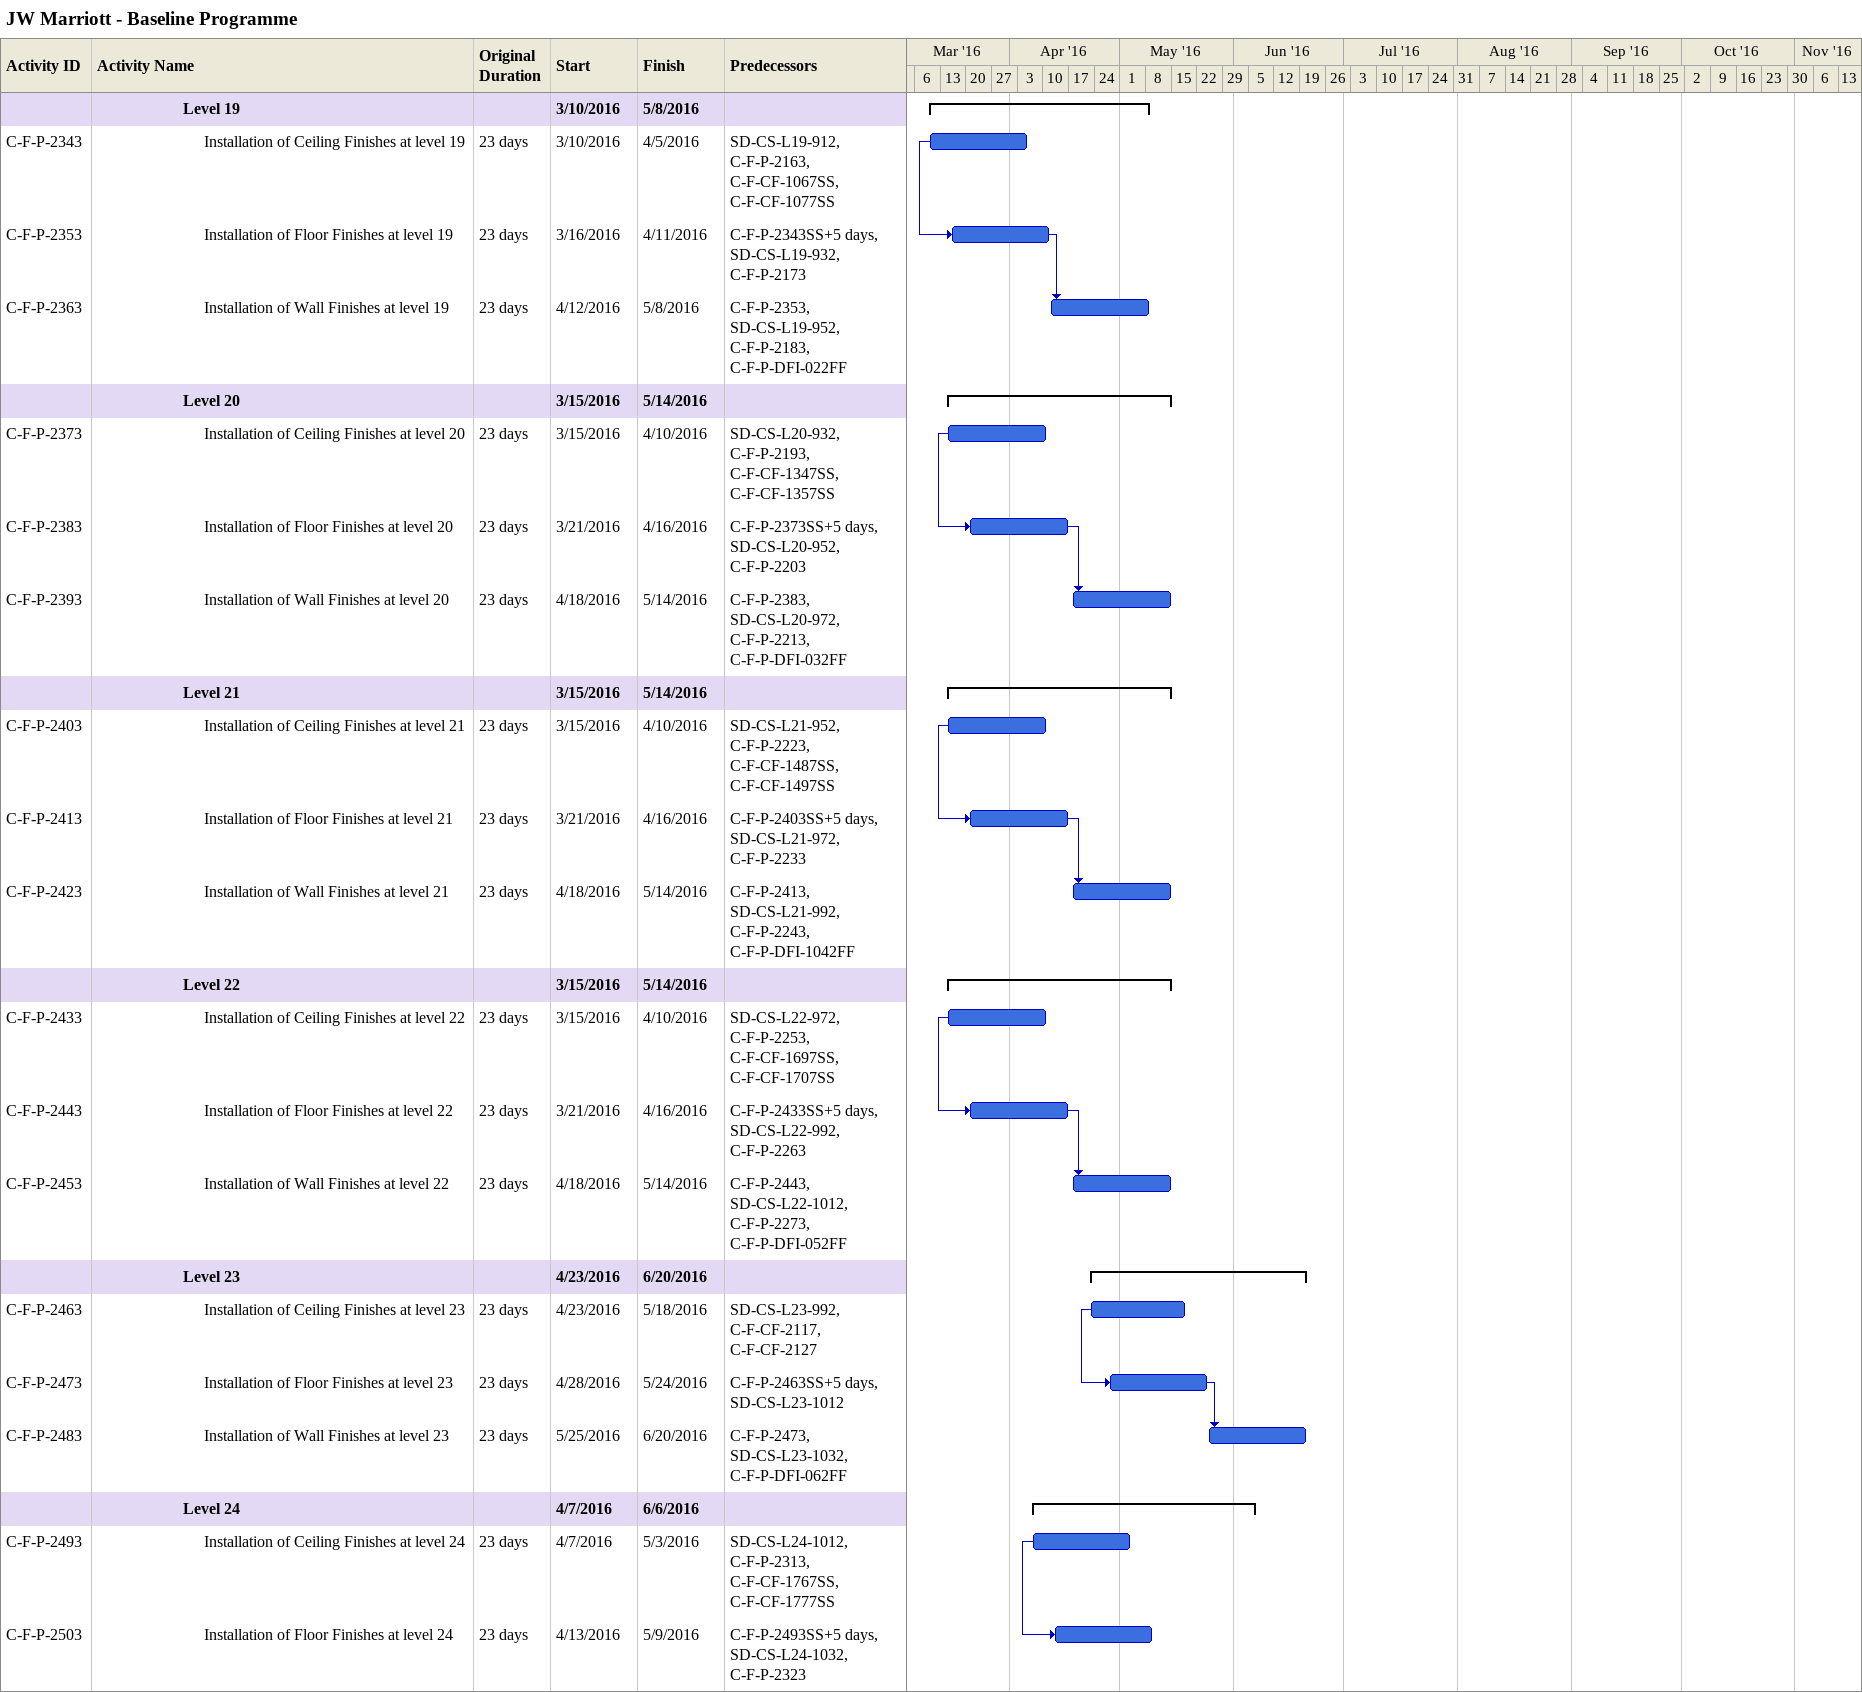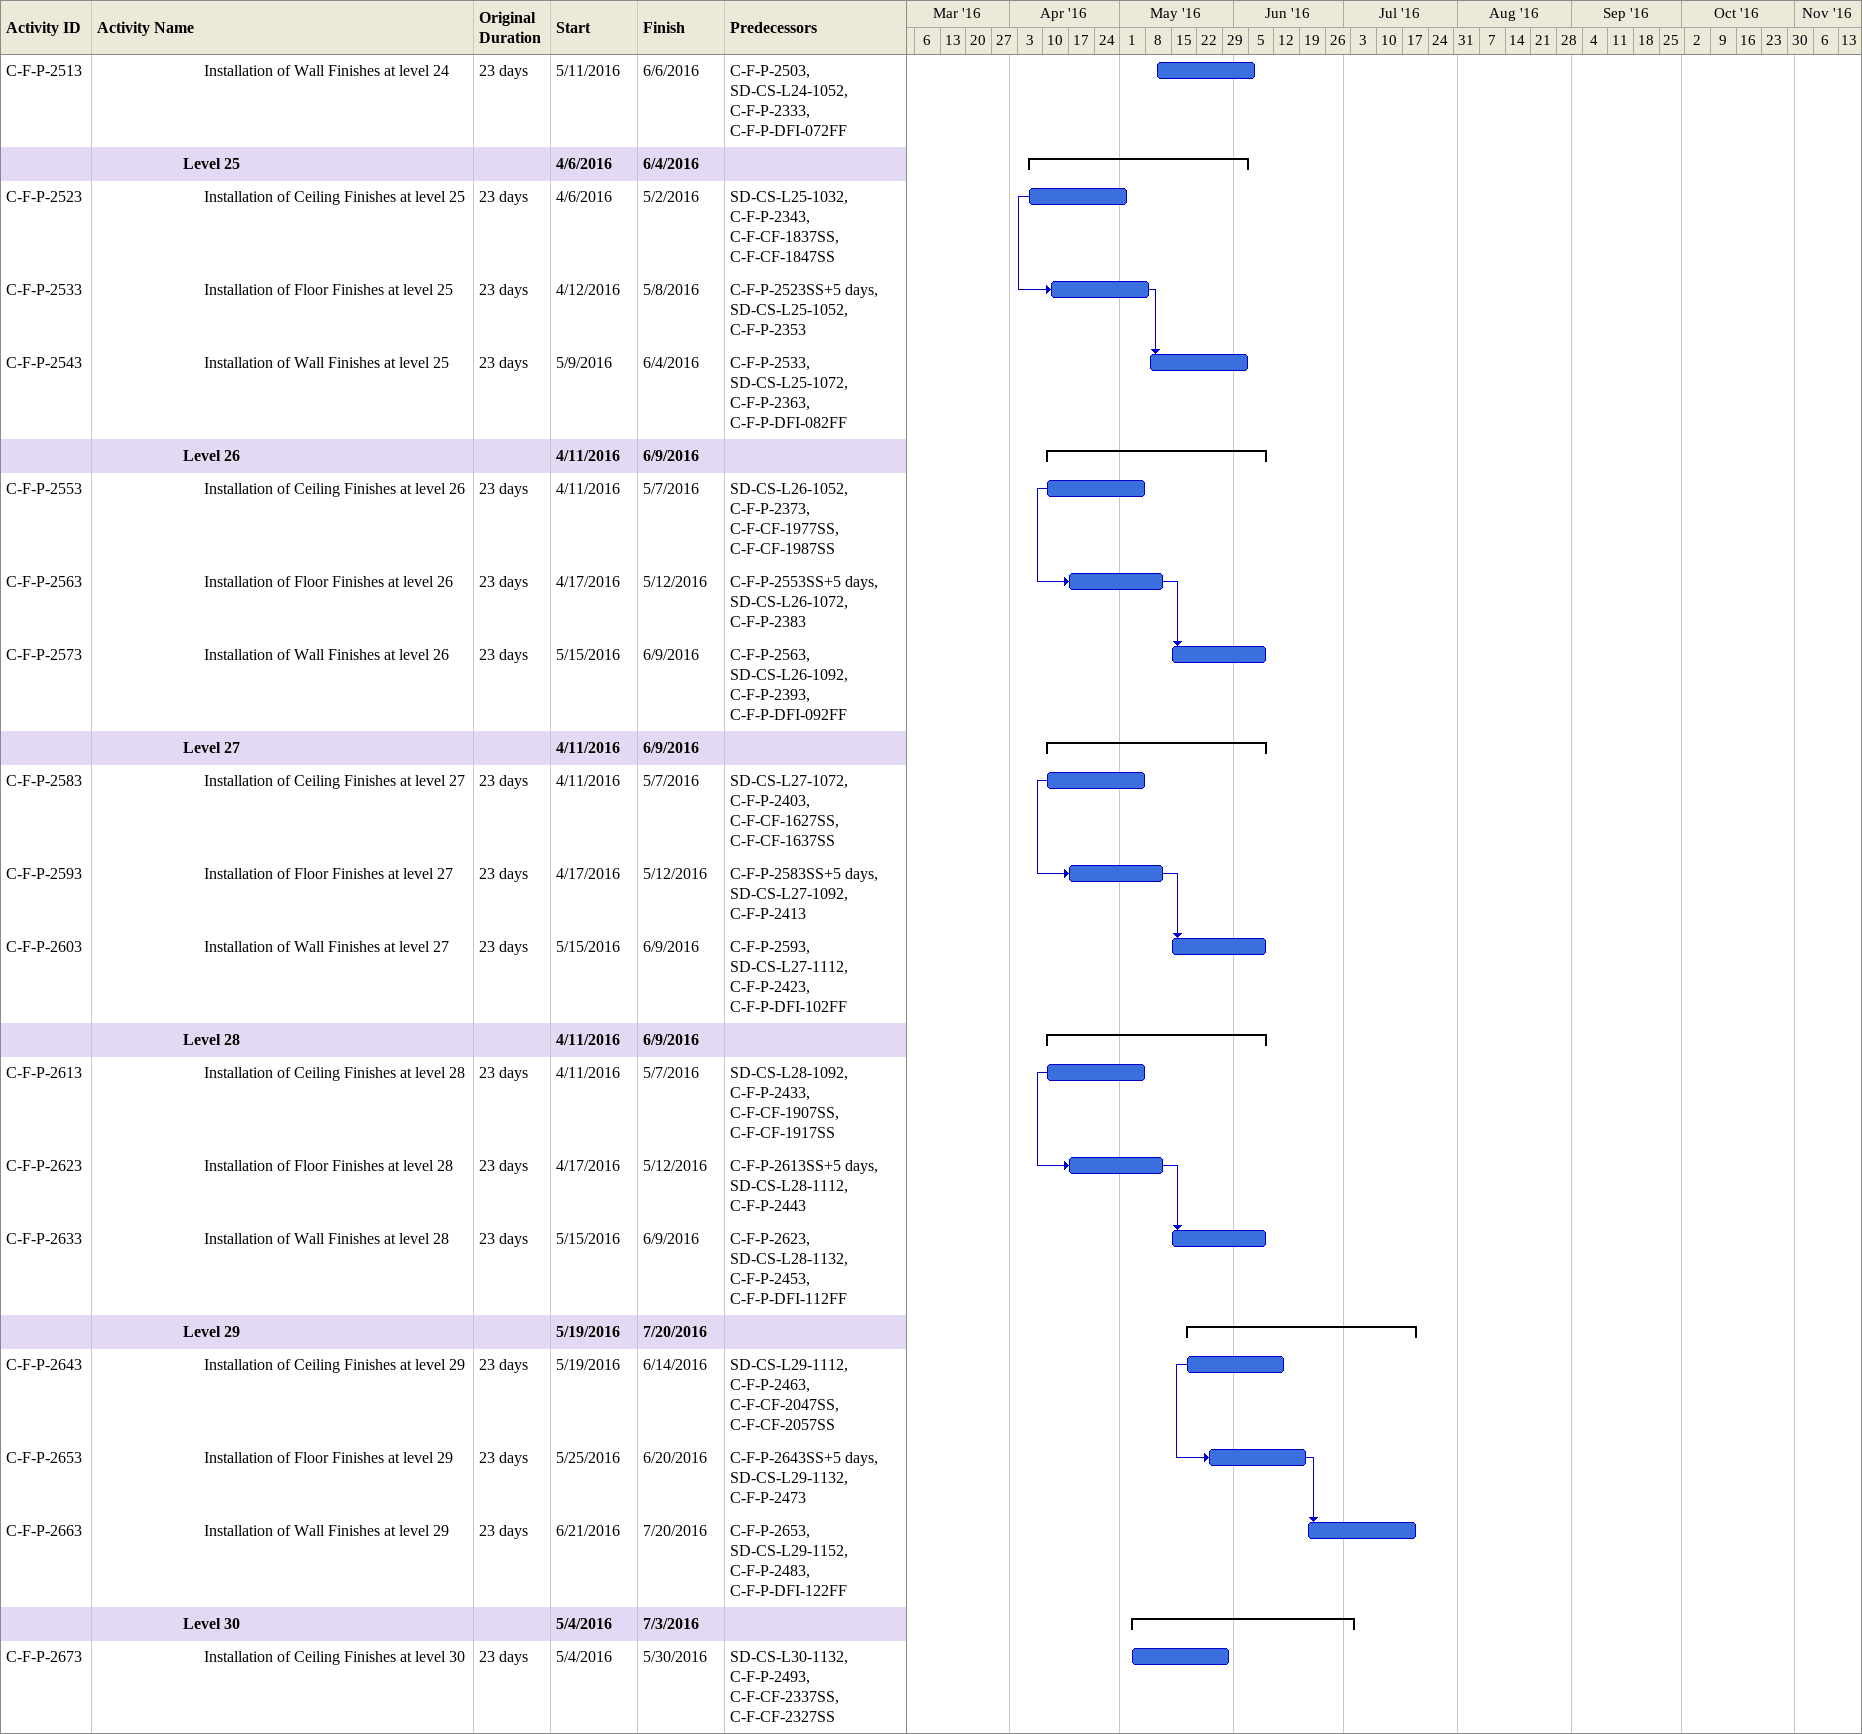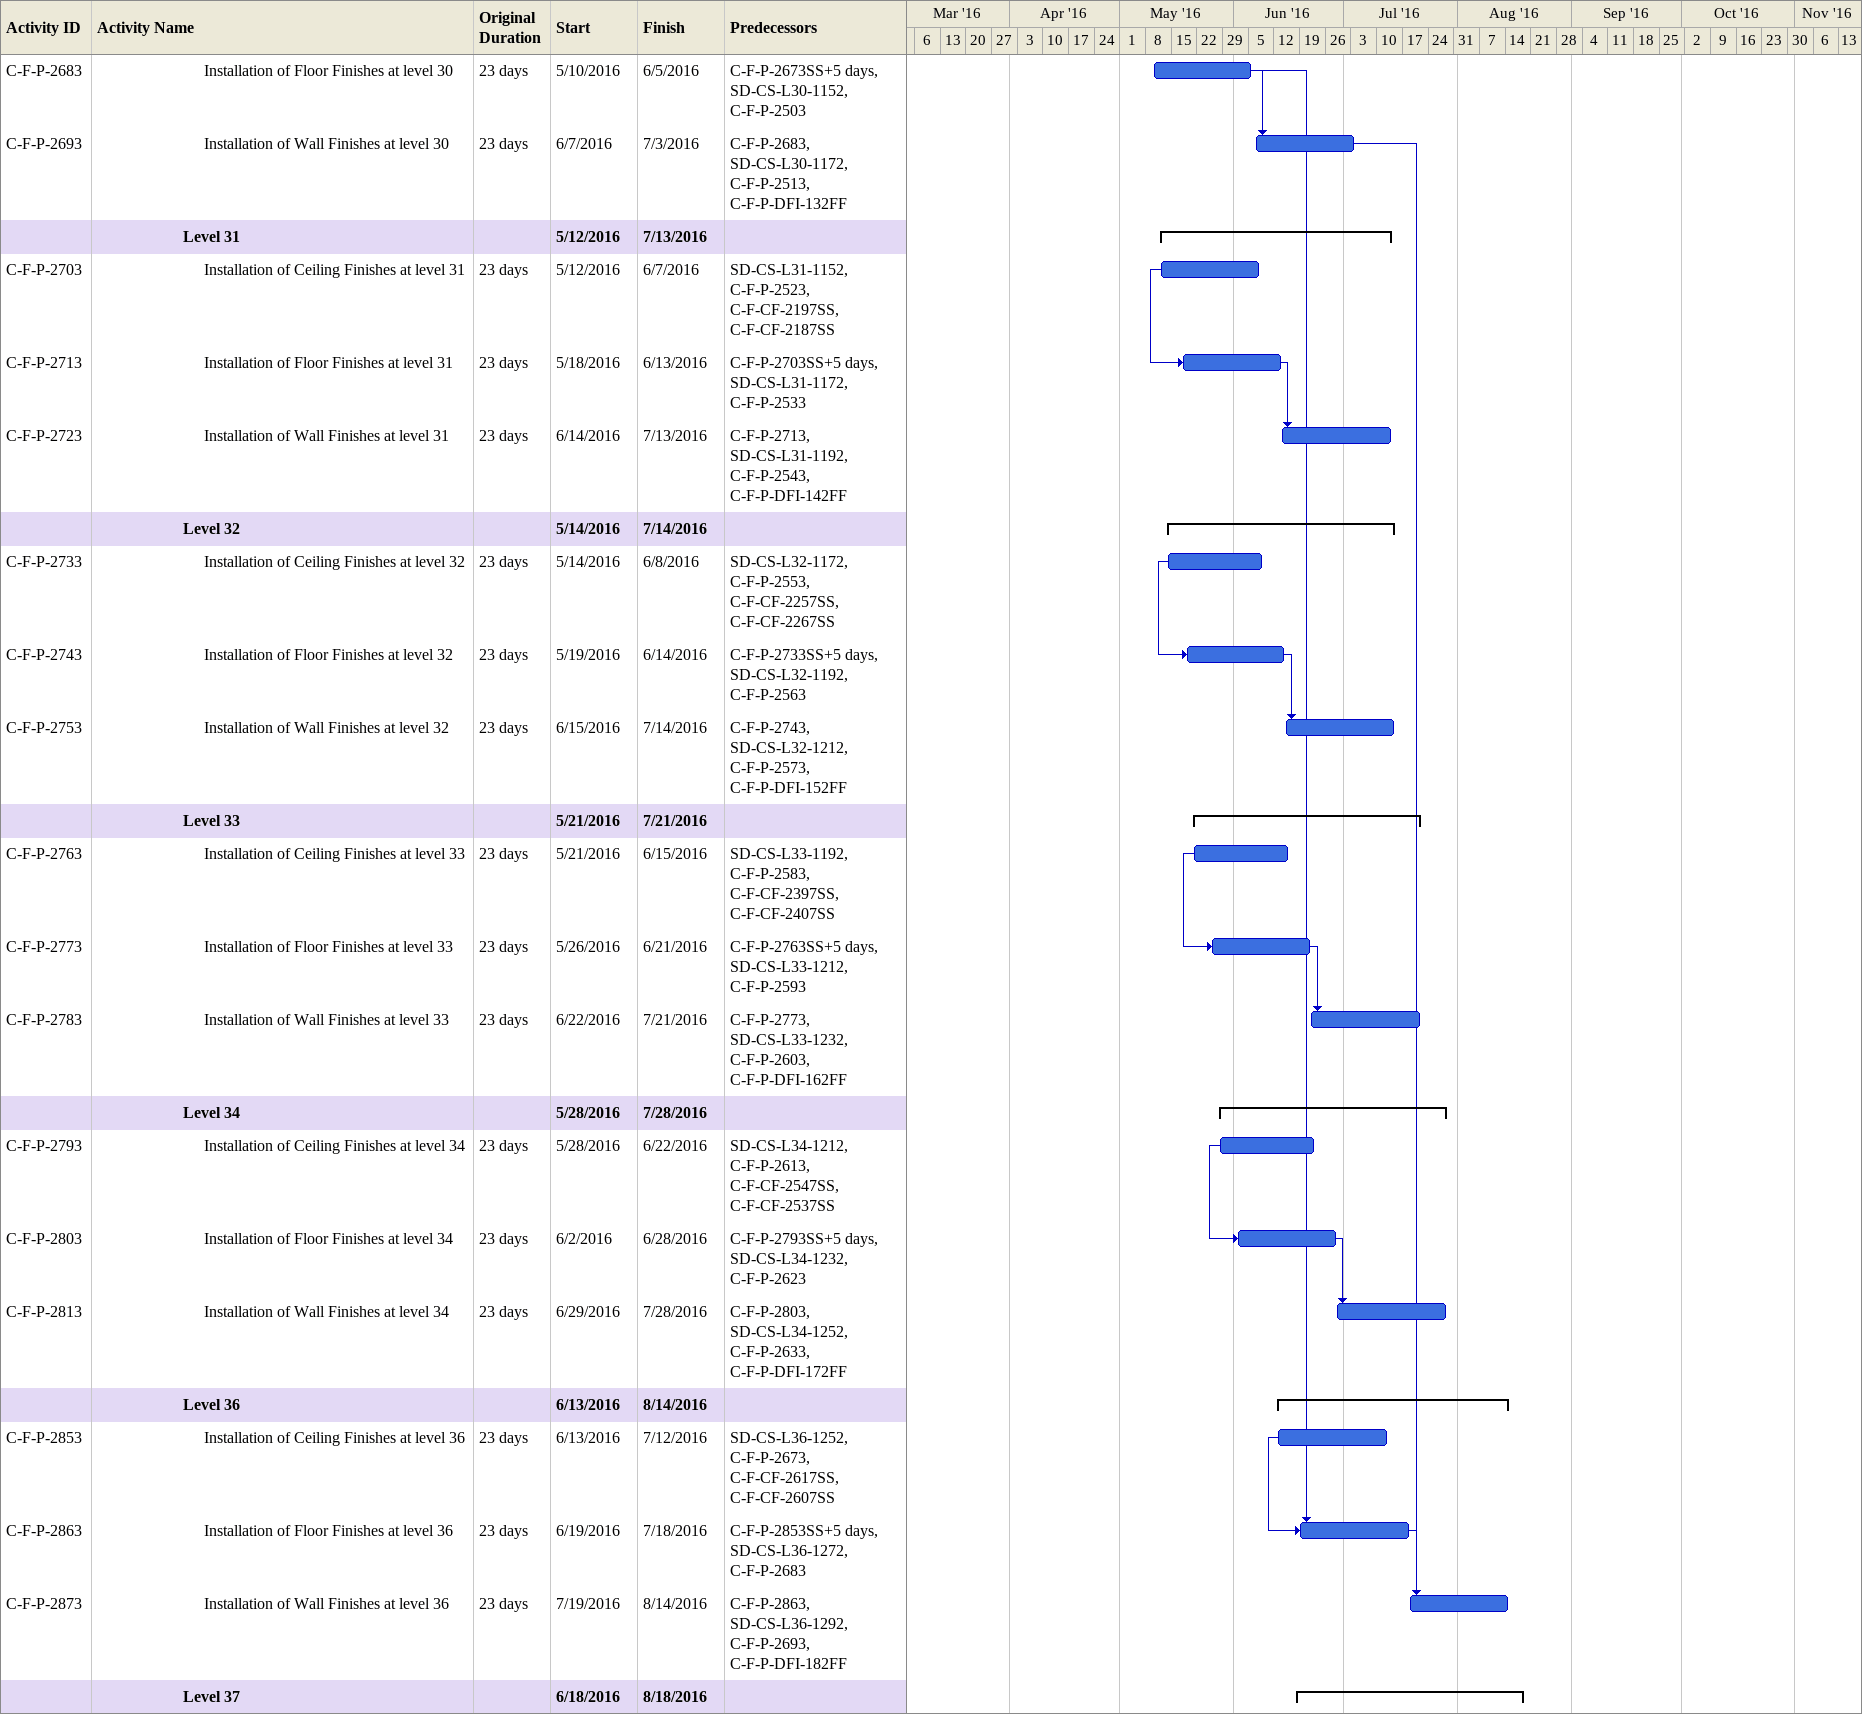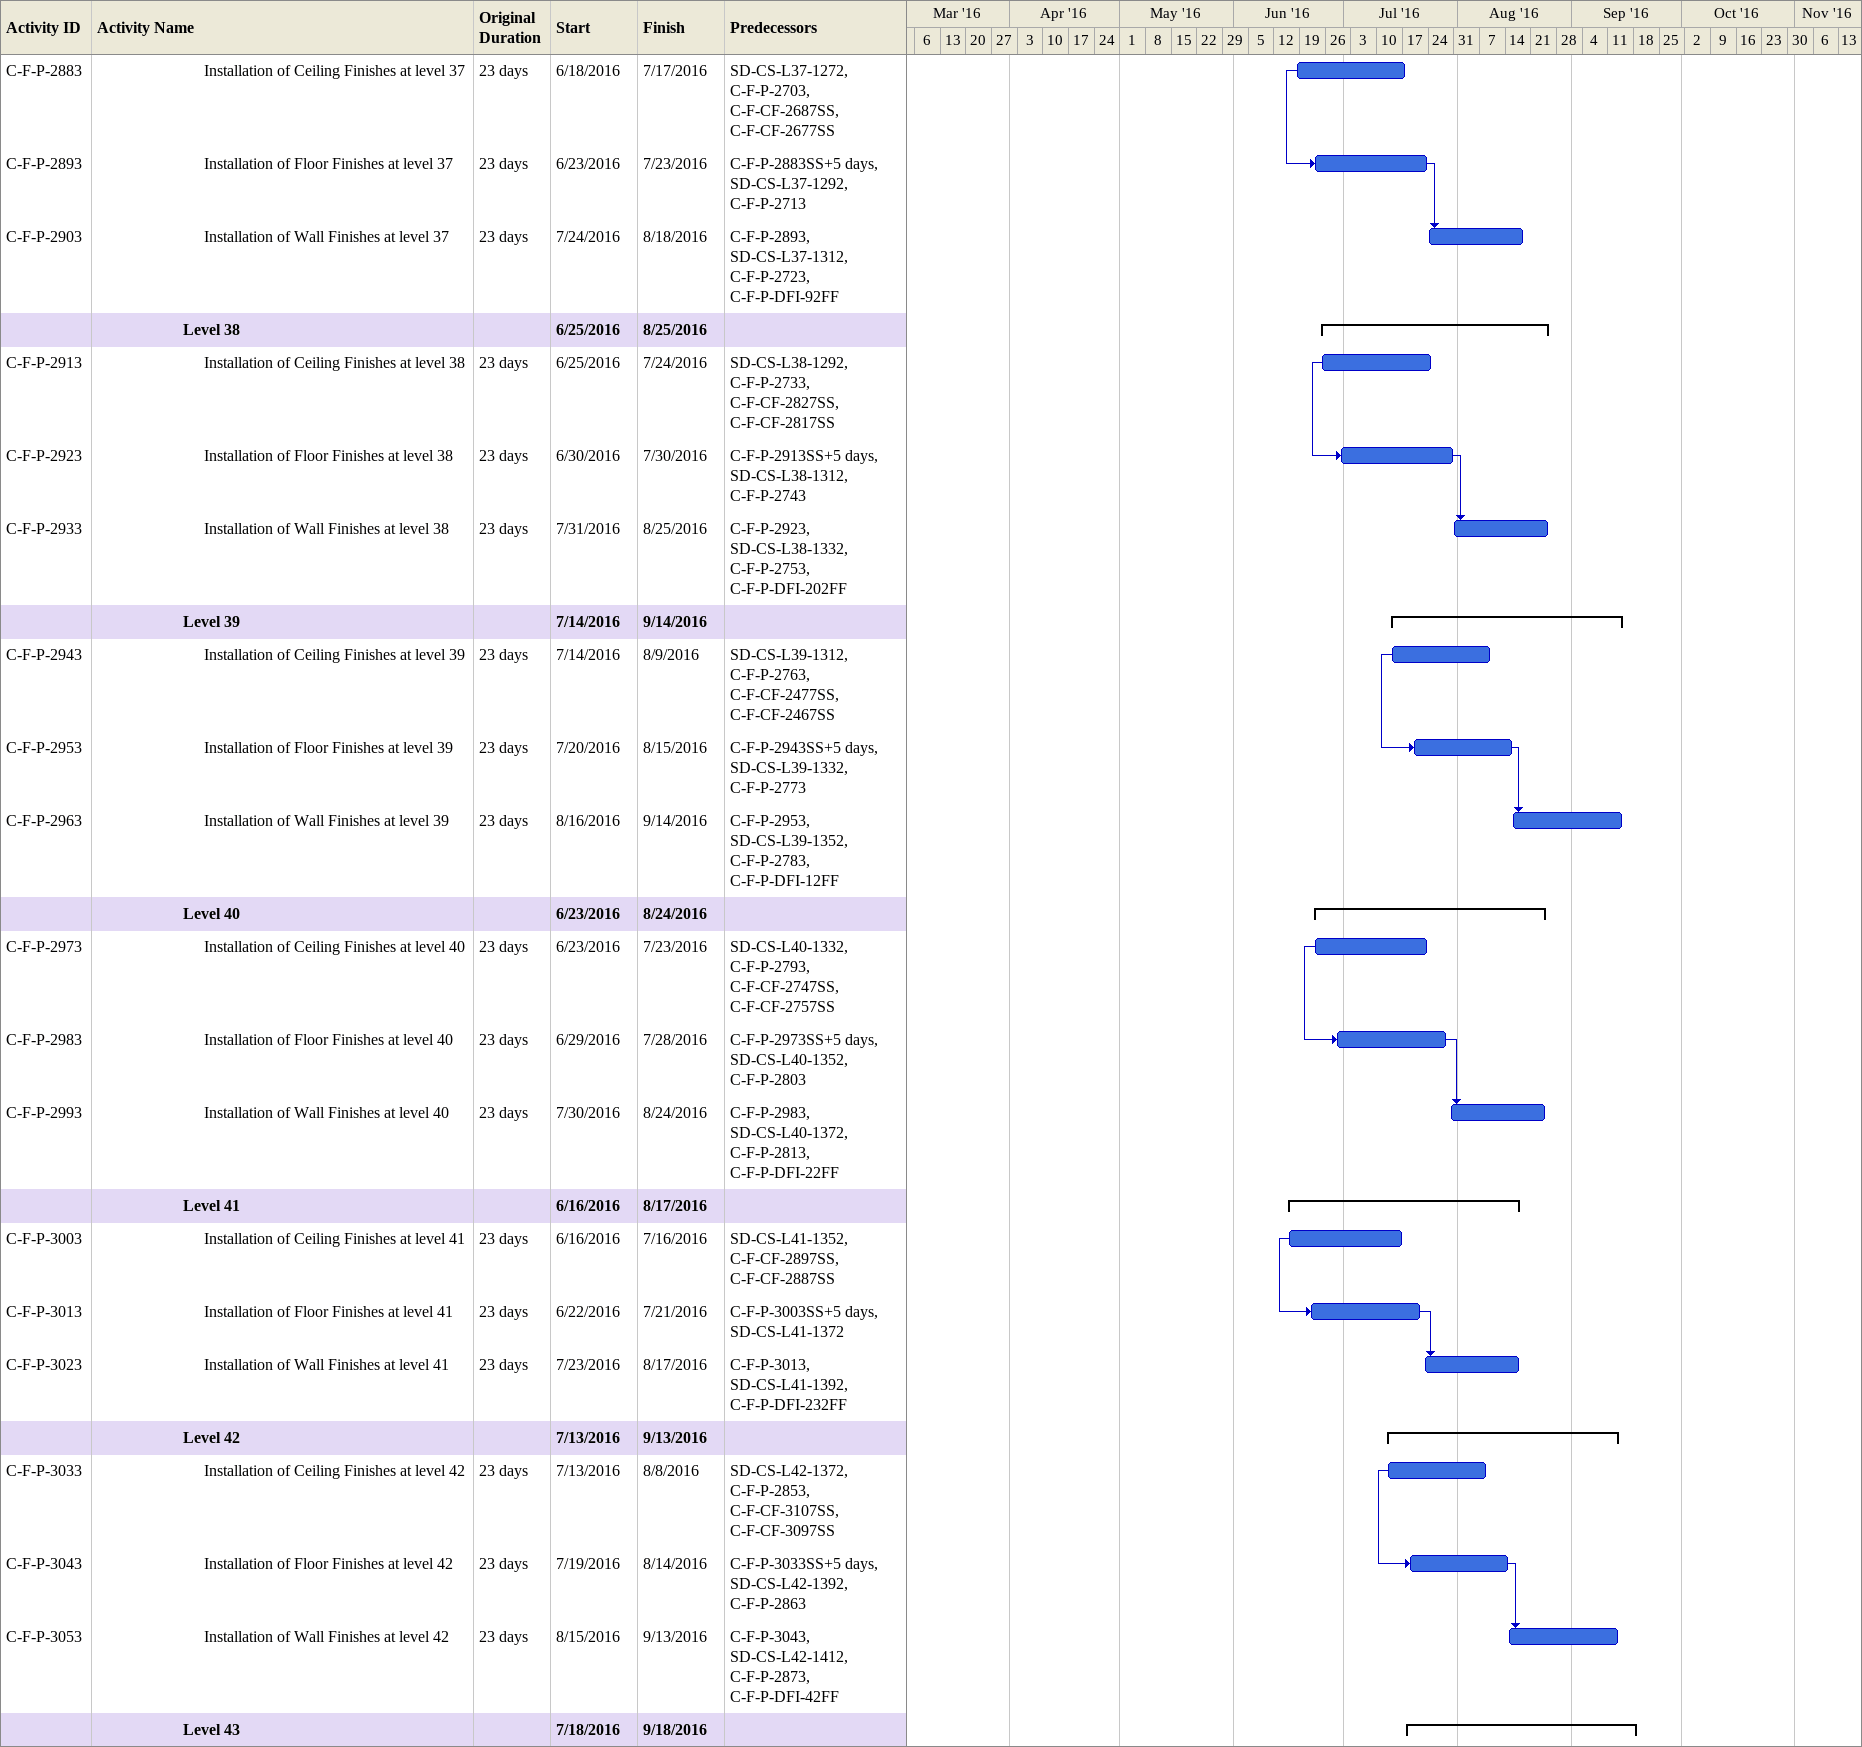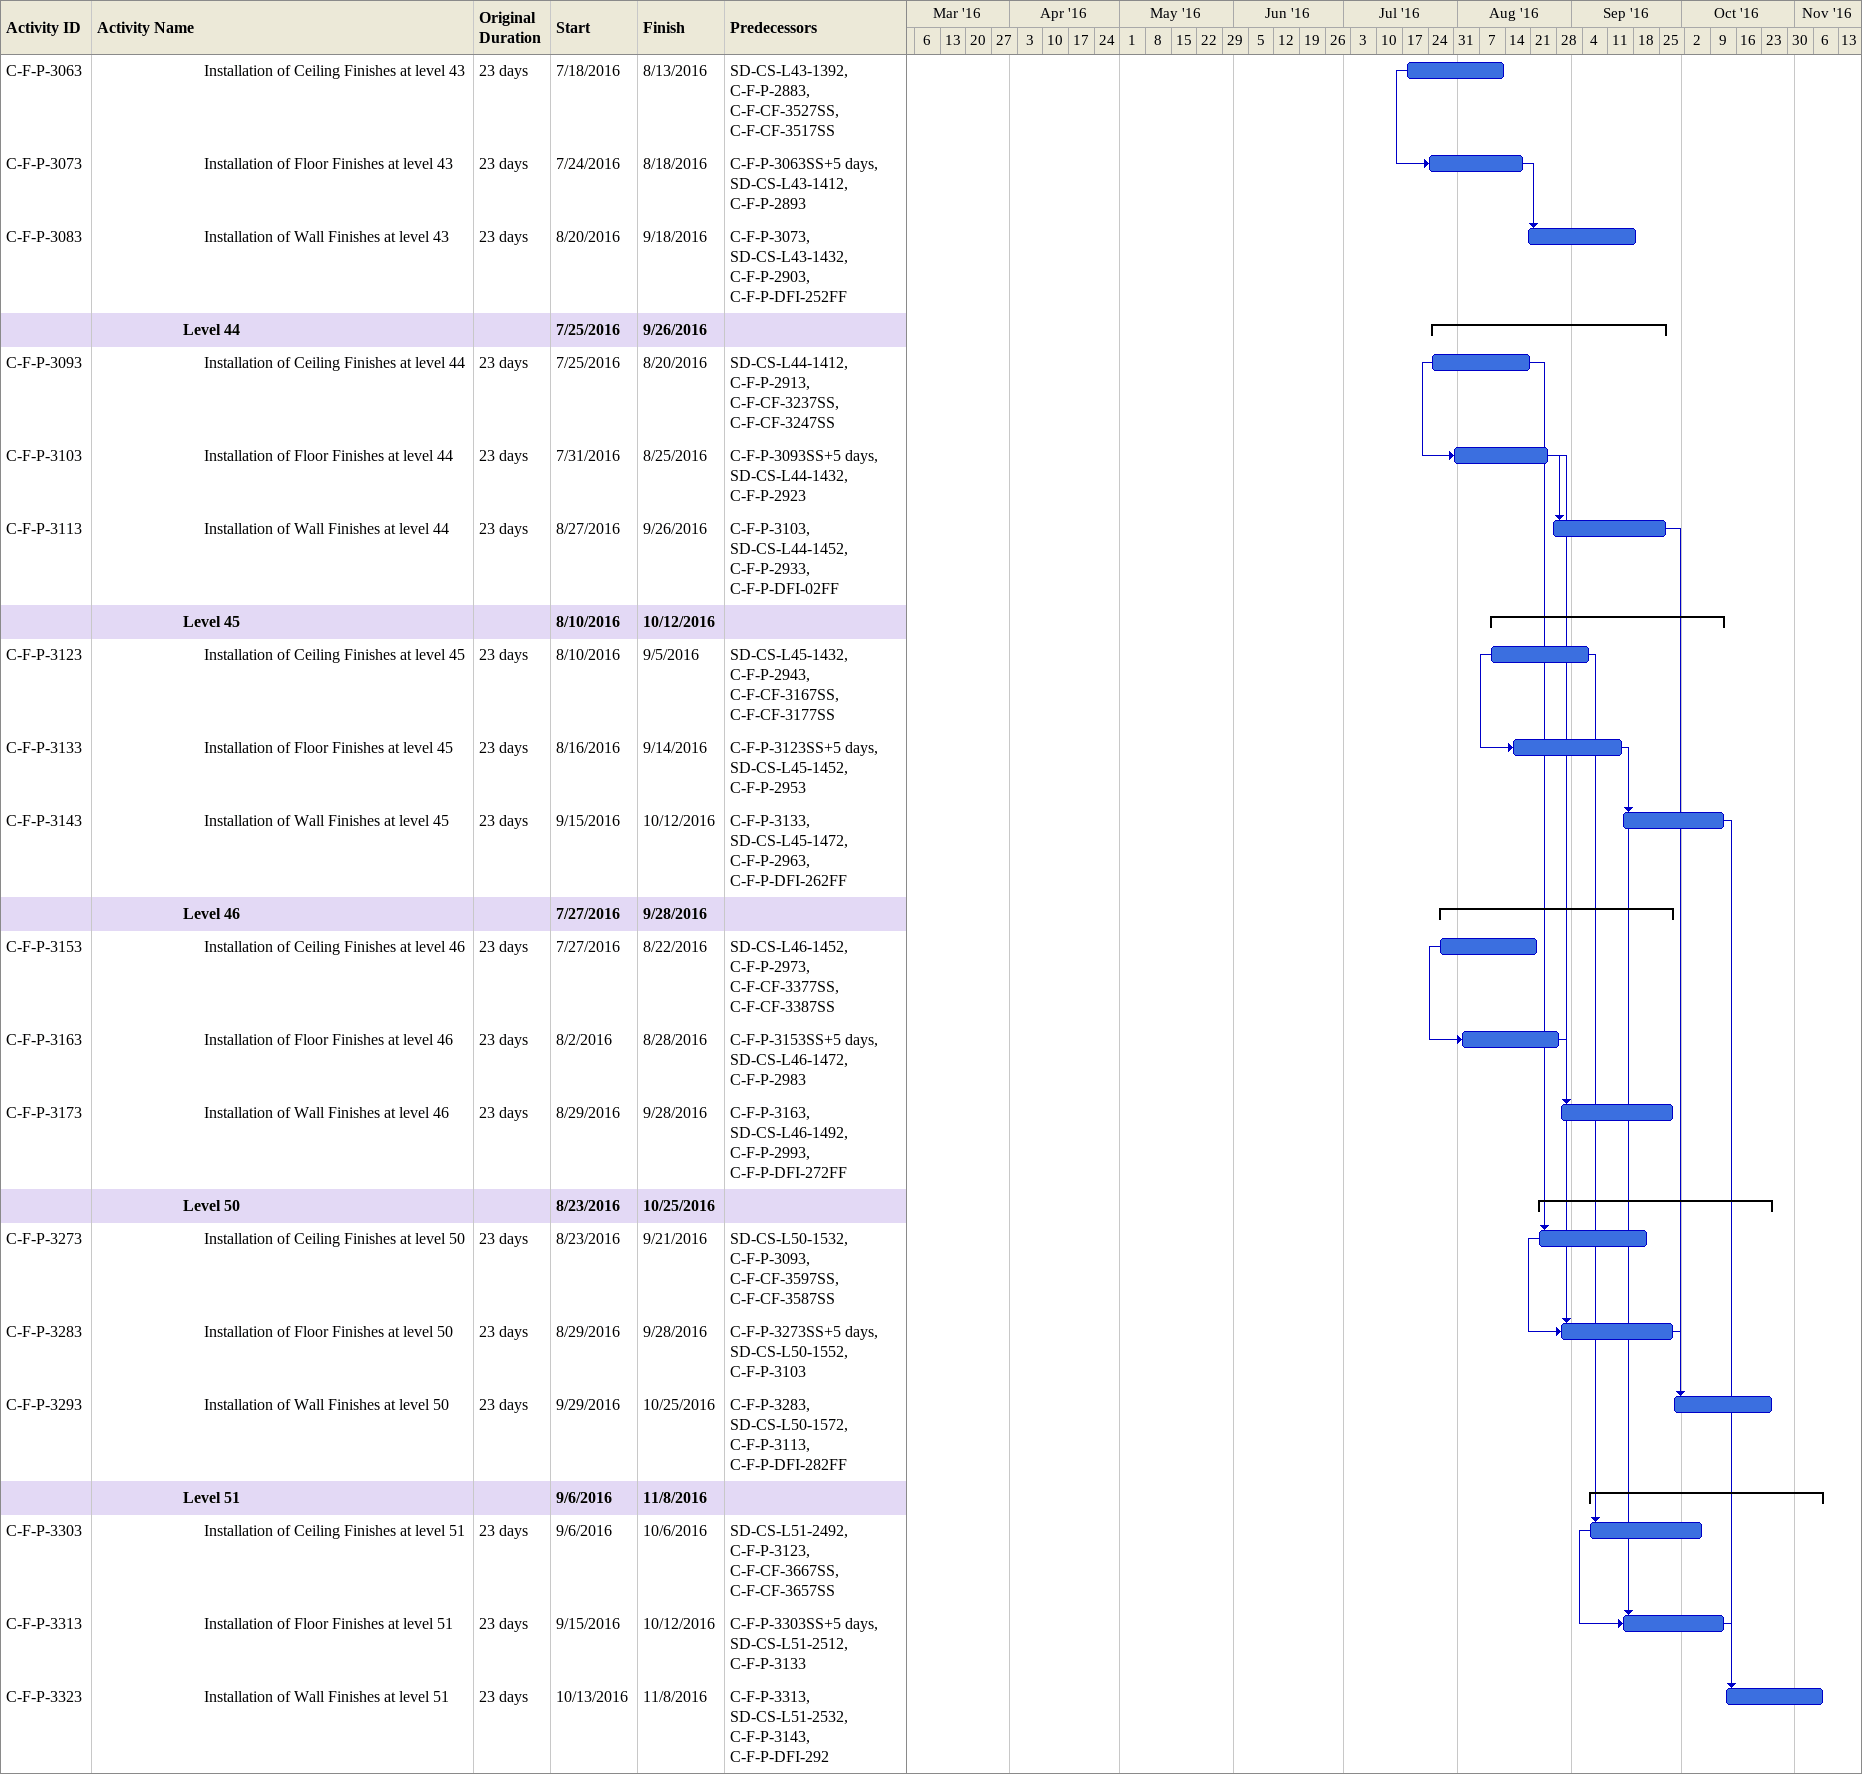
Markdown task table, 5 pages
JW Marriott - Baseline Programme

| ID | Level | Task | Original duration | Start | Finish | Predecessors |
|---|---|---|---|---|---|---|
|  | 5 | **Level 19** |  | 2016-03-10 | 2016-05-08 |  |
| C-F-P-2343 | 6 | Installation of Ceiling Finishes at level 19 | 23d | 2016-03-10 | 2016-04-05 | SD-CS-L19-912, C-F-P-2163, C-F-CF-1067SS, C-F-CF-1077SS |
| C-F-P-2353 | 6 | Installation of Floor Finishes at level 19 | 23d | 2016-03-16 | 2016-04-11 | C-F-P-2343SS+5d, SD-CS-L19-932, C-F-P-2173 |
| C-F-P-2363 | 6 | Installation of Wall Finishes at level 19 | 23d | 2016-04-12 | 2016-05-08 | C-F-P-2353, SD-CS-L19-952, C-F-P-2183, C-F-P-DFI-022FF |
|  | 5 | **Level 20** |  | 2016-03-15 | 2016-05-14 |  |
| C-F-P-2373 | 6 | Installation of Ceiling Finishes at level 20 | 23d | 2016-03-15 | 2016-04-10 | SD-CS-L20-932, C-F-P-2193, C-F-CF-1347SS, C-F-CF-1357SS |
| C-F-P-2383 | 6 | Installation of Floor Finishes at level 20 | 23d | 2016-03-21 | 2016-04-16 | C-F-P-2373SS+5d, SD-CS-L20-952, C-F-P-2203 |
| C-F-P-2393 | 6 | Installation of Wall Finishes at level 20 | 23d | 2016-04-18 | 2016-05-14 | C-F-P-2383, SD-CS-L20-972, C-F-P-2213, C-F-P-DFI-032FF |
|  | 5 | **Level 21** |  | 2016-03-15 | 2016-05-14 |  |
| C-F-P-2403 | 6 | Installation of Ceiling Finishes at level 21 | 23d | 2016-03-15 | 2016-04-10 | SD-CS-L21-952, C-F-P-2223, C-F-CF-1487SS, C-F-CF-1497SS |
| C-F-P-2413 | 6 | Installation of Floor Finishes at level 21 | 23d | 2016-03-21 | 2016-04-16 | C-F-P-2403SS+5d, SD-CS-L21-972, C-F-P-2233 |
| C-F-P-2423 | 6 | Installation of Wall Finishes at level 21 | 23d | 2016-04-18 | 2016-05-14 | C-F-P-2413, SD-CS-L21-992, C-F-P-2243, C-F-P-DFI-1042FF |
|  | 5 | **Level 22** |  | 2016-03-15 | 2016-05-14 |  |
| C-F-P-2433 | 6 | Installation of Ceiling Finishes at level 22 | 23d | 2016-03-15 | 2016-04-10 | SD-CS-L22-972, C-F-P-2253, C-F-CF-1697SS, C-F-CF-1707SS |
| C-F-P-2443 | 6 | Installation of Floor Finishes at level 22 | 23d | 2016-03-21 | 2016-04-16 | C-F-P-2433SS+5d, SD-CS-L22-992, C-F-P-2263 |
| C-F-P-2453 | 6 | Installation of Wall Finishes at level 22 | 23d | 2016-04-18 | 2016-05-14 | C-F-P-2443, SD-CS-L22-1012, C-F-P-2273, C-F-P-DFI-052FF |
|  | 5 | **Level 23** |  | 2016-04-23 | 2016-06-20 |  |
| C-F-P-2463 | 6 | Installation of Ceiling Finishes at level 23 | 23d | 2016-04-23 | 2016-05-18 | SD-CS-L23-992, C-F-CF-2117, C-F-CF-2127 |
| C-F-P-2473 | 6 | Installation of Floor Finishes at level 23 | 23d | 2016-04-28 | 2016-05-24 | C-F-P-2463SS+5d, SD-CS-L23-1012 |
| C-F-P-2483 | 6 | Installation of Wall Finishes at level 23 | 23d | 2016-05-25 | 2016-06-20 | C-F-P-2473, SD-CS-L23-1032, C-F-P-DFI-062FF |
|  | 5 | **Level 24** |  | 2016-04-07 | 2016-06-06 |  |
| C-F-P-2493 | 6 | Installation of Ceiling Finishes at level 24 | 23d | 2016-04-07 | 2016-05-03 | SD-CS-L24-1012, C-F-P-2313, C-F-CF-1767SS, C-F-CF-1777SS |
| C-F-P-2503 | 6 | Installation of Floor Finishes at level 24 | 23d | 2016-04-13 | 2016-05-09 | C-F-P-2493SS+5d, SD-CS-L24-1032, C-F-P-2323 |
| C-F-P-2513 | 6 | Installation of Wall Finishes at level 24 | 23d | 2016-05-11 | 2016-06-06 | C-F-P-2503, SD-CS-L24-1052, C-F-P-2333, C-F-P-DFI-072FF |
|  | 5 | **Level 25** |  | 2016-04-06 | 2016-06-04 |  |
| C-F-P-2523 | 6 | Installation of Ceiling Finishes at level 25 | 23d | 2016-04-06 | 2016-05-02 | SD-CS-L25-1032, C-F-P-2343, C-F-CF-1837SS, C-F-CF-1847SS |
| C-F-P-2533 | 6 | Installation of Floor Finishes at level 25 | 23d | 2016-04-12 | 2016-05-08 | C-F-P-2523SS+5d, SD-CS-L25-1052, C-F-P-2353 |
| C-F-P-2543 | 6 | Installation of Wall Finishes at level 25 | 23d | 2016-05-09 | 2016-06-04 | C-F-P-2533, SD-CS-L25-1072, C-F-P-2363, C-F-P-DFI-082FF |
|  | 5 | **Level 26** |  | 2016-04-11 | 2016-06-09 |  |
| C-F-P-2553 | 6 | Installation of Ceiling Finishes at level 26 | 23d | 2016-04-11 | 2016-05-07 | SD-CS-L26-1052, C-F-P-2373, C-F-CF-1977SS, C-F-CF-1987SS |
| C-F-P-2563 | 6 | Installation of Floor Finishes at level 26 | 23d | 2016-04-17 | 2016-05-12 | C-F-P-2553SS+5d, SD-CS-L26-1072, C-F-P-2383 |
| C-F-P-2573 | 6 | Installation of Wall Finishes at level 26 | 23d | 2016-05-15 | 2016-06-09 | C-F-P-2563, SD-CS-L26-1092, C-F-P-2393, C-F-P-DFI-092FF |
|  | 5 | **Level 27** |  | 2016-04-11 | 2016-06-09 |  |
| C-F-P-2583 | 6 | Installation of Ceiling Finishes at level 27 | 23d | 2016-04-11 | 2016-05-07 | SD-CS-L27-1072, C-F-P-2403, C-F-CF-1627SS, C-F-CF-1637SS |
| C-F-P-2593 | 6 | Installation of Floor Finishes at level 27 | 23d | 2016-04-17 | 2016-05-12 | C-F-P-2583SS+5d, SD-CS-L27-1092, C-F-P-2413 |
| C-F-P-2603 | 6 | Installation of Wall Finishes at level 27 | 23d | 2016-05-15 | 2016-06-09 | C-F-P-2593, SD-CS-L27-1112, C-F-P-2423, C-F-P-DFI-102FF |
|  | 5 | **Level 28** |  | 2016-04-11 | 2016-06-09 |  |
| C-F-P-2613 | 6 | Installation of Ceiling Finishes at level 28 | 23d | 2016-04-11 | 2016-05-07 | SD-CS-L28-1092, C-F-P-2433, C-F-CF-1907SS, C-F-CF-1917SS |
| C-F-P-2623 | 6 | Installation of Floor Finishes at level 28 | 23d | 2016-04-17 | 2016-05-12 | C-F-P-2613SS+5d, SD-CS-L28-1112, C-F-P-2443 |
| C-F-P-2633 | 6 | Installation of Wall Finishes at level 28 | 23d | 2016-05-15 | 2016-06-09 | C-F-P-2623, SD-CS-L28-1132, C-F-P-2453, C-F-P-DFI-112FF |
|  | 5 | **Level 29** |  | 2016-05-19 | 2016-07-20 |  |
| C-F-P-2643 | 6 | Installation of Ceiling Finishes at level 29 | 23d | 2016-05-19 | 2016-06-14 | SD-CS-L29-1112, C-F-P-2463, C-F-CF-2047SS, C-F-CF-2057SS |
| C-F-P-2653 | 6 | Installation of Floor Finishes at level 29 | 23d | 2016-05-25 | 2016-06-20 | C-F-P-2643SS+5d, SD-CS-L29-1132, C-F-P-2473 |
| C-F-P-2663 | 6 | Installation of Wall Finishes at level 29 | 23d | 2016-06-21 | 2016-07-20 | C-F-P-2653, SD-CS-L29-1152, C-F-P-2483, C-F-P-DFI-122FF |
|  | 5 | **Level 30** |  | 2016-05-04 | 2016-07-03 |  |
| C-F-P-2673 | 6 | Installation of Ceiling Finishes at level 30 | 23d | 2016-05-04 | 2016-05-30 | SD-CS-L30-1132, C-F-P-2493, C-F-CF-2337SS, C-F-CF-2327SS |
| C-F-P-2683 | 6 | Installation of Floor Finishes at level 30 | 23d | 2016-05-10 | 2016-06-05 | C-F-P-2673SS+5d, SD-CS-L30-1152, C-F-P-2503 |
| C-F-P-2693 | 6 | Installation of Wall Finishes at level 30 | 23d | 2016-06-07 | 2016-07-03 | C-F-P-2683, SD-CS-L30-1172, C-F-P-2513, C-F-P-DFI-132FF |
|  | 5 | **Level 31** |  | 2016-05-12 | 2016-07-13 |  |
| C-F-P-2703 | 6 | Installation of Ceiling Finishes at level 31 | 23d | 2016-05-12 | 2016-06-07 | SD-CS-L31-1152, C-F-P-2523, C-F-CF-2197SS, C-F-CF-2187SS |
| C-F-P-2713 | 6 | Installation of Floor Finishes at level 31 | 23d | 2016-05-18 | 2016-06-13 | C-F-P-2703SS+5d, SD-CS-L31-1172, C-F-P-2533 |
| C-F-P-2723 | 6 | Installation of Wall Finishes at level 31 | 23d | 2016-06-14 | 2016-07-13 | C-F-P-2713, SD-CS-L31-1192, C-F-P-2543, C-F-P-DFI-142FF |
|  | 5 | **Level 32** |  | 2016-05-14 | 2016-07-14 |  |
| C-F-P-2733 | 6 | Installation of Ceiling Finishes at level 32 | 23d | 2016-05-14 | 2016-06-08 | SD-CS-L32-1172, C-F-P-2553, C-F-CF-2257SS, C-F-CF-2267SS |
| C-F-P-2743 | 6 | Installation of Floor Finishes at level 32 | 23d | 2016-05-19 | 2016-06-14 | C-F-P-2733SS+5d, SD-CS-L32-1192, C-F-P-2563 |
| C-F-P-2753 | 6 | Installation of Wall Finishes at level 32 | 23d | 2016-06-15 | 2016-07-14 | C-F-P-2743, SD-CS-L32-1212, C-F-P-2573, C-F-P-DFI-152FF |
|  | 5 | **Level 33** |  | 2016-05-21 | 2016-07-21 |  |
| C-F-P-2763 | 6 | Installation of Ceiling Finishes at level 33 | 23d | 2016-05-21 | 2016-06-15 | SD-CS-L33-1192, C-F-P-2583, C-F-CF-2397SS, C-F-CF-2407SS |
| C-F-P-2773 | 6 | Installation of Floor Finishes at level 33 | 23d | 2016-05-26 | 2016-06-21 | C-F-P-2763SS+5d, SD-CS-L33-1212, C-F-P-2593 |
| C-F-P-2783 | 6 | Installation of Wall Finishes at level 33 | 23d | 2016-06-22 | 2016-07-21 | C-F-P-2773, SD-CS-L33-1232, C-F-P-2603, C-F-P-DFI-162FF |
|  | 5 | **Level 34** |  | 2016-05-28 | 2016-07-28 |  |
| C-F-P-2793 | 6 | Installation of Ceiling Finishes at level 34 | 23d | 2016-05-28 | 2016-06-22 | SD-CS-L34-1212, C-F-P-2613, C-F-CF-2547SS, C-F-CF-2537SS |
| C-F-P-2803 | 6 | Installation of Floor Finishes at level 34 | 23d | 2016-06-02 | 2016-06-28 | C-F-P-2793SS+5d, SD-CS-L34-1232, C-F-P-2623 |
| C-F-P-2813 | 6 | Installation of Wall Finishes at level 34 | 23d | 2016-06-29 | 2016-07-28 | C-F-P-2803, SD-CS-L34-1252, C-F-P-2633, C-F-P-DFI-172FF |
|  | 5 | **Level 36** |  | 2016-06-13 | 2016-08-14 |  |
| C-F-P-2853 | 6 | Installation of Ceiling Finishes at level 36 | 23d | 2016-06-13 | 2016-07-12 | SD-CS-L36-1252, C-F-P-2673, C-F-CF-2617SS, C-F-CF-2607SS |
| C-F-P-2863 | 6 | Installation of Floor Finishes at level 36 | 23d | 2016-06-19 | 2016-07-18 | C-F-P-2853SS+5d, SD-CS-L36-1272, C-F-P-2683 |
| C-F-P-2873 | 6 | Installation of Wall Finishes at level 36 | 23d | 2016-07-19 | 2016-08-14 | C-F-P-2863, SD-CS-L36-1292, C-F-P-2693, C-F-P-DFI-182FF |
|  | 5 | **Level 37** |  | 2016-06-18 | 2016-08-18 |  |
| C-F-P-2883 | 6 | Installation of Ceiling Finishes at level 37 | 23d | 2016-06-18 | 2016-07-17 | SD-CS-L37-1272, C-F-P-2703, C-F-CF-2687SS, C-F-CF-2677SS |
| C-F-P-2893 | 6 | Installation of Floor Finishes at level 37 | 23d | 2016-06-23 | 2016-07-23 | C-F-P-2883SS+5d, SD-CS-L37-1292, C-F-P-2713 |
| C-F-P-2903 | 6 | Installation of Wall Finishes at level 37 | 23d | 2016-07-24 | 2016-08-18 | C-F-P-2893, SD-CS-L37-1312, C-F-P-2723, C-F-P-DFI-92FF |
|  | 5 | **Level 38** |  | 2016-06-25 | 2016-08-25 |  |
| C-F-P-2913 | 6 | Installation of Ceiling Finishes at level 38 | 23d | 2016-06-25 | 2016-07-24 | SD-CS-L38-1292, C-F-P-2733, C-F-CF-2827SS, C-F-CF-2817SS |
| C-F-P-2923 | 6 | Installation of Floor Finishes at level 38 | 23d | 2016-06-30 | 2016-07-30 | C-F-P-2913SS+5d, SD-CS-L38-1312, C-F-P-2743 |
| C-F-P-2933 | 6 | Installation of Wall Finishes at level 38 | 23d | 2016-07-31 | 2016-08-25 | C-F-P-2923, SD-CS-L38-1332, C-F-P-2753, C-F-P-DFI-202FF |
|  | 5 | **Level 39** |  | 2016-07-14 | 2016-09-14 |  |
| C-F-P-2943 | 6 | Installation of Ceiling Finishes at level 39 | 23d | 2016-07-14 | 2016-08-09 | SD-CS-L39-1312, C-F-P-2763, C-F-CF-2477SS, C-F-CF-2467SS |
| C-F-P-2953 | 6 | Installation of Floor Finishes at level 39 | 23d | 2016-07-20 | 2016-08-15 | C-F-P-2943SS+5d, SD-CS-L39-1332, C-F-P-2773 |
| C-F-P-2963 | 6 | Installation of Wall Finishes at level 39 | 23d | 2016-08-16 | 2016-09-14 | C-F-P-2953, SD-CS-L39-1352, C-F-P-2783, C-F-P-DFI-12FF |
|  | 5 | **Level 40** |  | 2016-06-23 | 2016-08-24 |  |
| C-F-P-2973 | 6 | Installation of Ceiling Finishes at level 40 | 23d | 2016-06-23 | 2016-07-23 | SD-CS-L40-1332, C-F-P-2793, C-F-CF-2747SS, C-F-CF-2757SS |
| C-F-P-2983 | 6 | Installation of Floor Finishes at level 40 | 23d | 2016-06-29 | 2016-07-28 | C-F-P-2973SS+5d, SD-CS-L40-1352, C-F-P-2803 |
| C-F-P-2993 | 6 | Installation of Wall Finishes at level 40 | 23d | 2016-07-30 | 2016-08-24 | C-F-P-2983, SD-CS-L40-1372, C-F-P-2813, C-F-P-DFI-22FF |
|  | 5 | **Level 41** |  | 2016-06-16 | 2016-08-17 |  |
| C-F-P-3003 | 6 | Installation of Ceiling Finishes at level 41 | 23d | 2016-06-16 | 2016-07-16 | SD-CS-L41-1352, C-F-CF-2897SS, C-F-CF-2887SS |
| C-F-P-3013 | 6 | Installation of Floor Finishes at level 41 | 23d | 2016-06-22 | 2016-07-21 | C-F-P-3003SS+5d, SD-CS-L41-1372 |
| C-F-P-3023 | 6 | Installation of Wall Finishes at level 41 | 23d | 2016-07-23 | 2016-08-17 | C-F-P-3013, SD-CS-L41-1392, C-F-P-DFI-232FF |
|  | 5 | **Level 42** |  | 2016-07-13 | 2016-09-13 |  |
| C-F-P-3033 | 6 | Installation of Ceiling Finishes at level 42 | 23d | 2016-07-13 | 2016-08-08 | SD-CS-L42-1372, C-F-P-2853, C-F-CF-3107SS, C-F-CF-3097SS |
| C-F-P-3043 | 6 | Installation of Floor Finishes at level 42 | 23d | 2016-07-19 | 2016-08-14 | C-F-P-3033SS+5d, SD-CS-L42-1392, C-F-P-2863 |
| C-F-P-3053 | 6 | Installation of Wall Finishes at level 42 | 23d | 2016-08-15 | 2016-09-13 | C-F-P-3043, SD-CS-L42-1412, C-F-P-2873, C-F-P-DFI-42FF |
|  | 5 | **Level 43** |  | 2016-07-18 | 2016-09-18 |  |
| C-F-P-3063 | 6 | Installation of Ceiling Finishes at level 43 | 23d | 2016-07-18 | 2016-08-13 | SD-CS-L43-1392, C-F-P-2883, C-F-CF-3527SS, C-F-CF-3517SS |
| C-F-P-3073 | 6 | Installation of Floor Finishes at level 43 | 23d | 2016-07-24 | 2016-08-18 | C-F-P-3063SS+5d, SD-CS-L43-1412, C-F-P-2893 |
| C-F-P-3083 | 6 | Installation of Wall Finishes at level 43 | 23d | 2016-08-20 | 2016-09-18 | C-F-P-3073, SD-CS-L43-1432, C-F-P-2903, C-F-P-DFI-252FF |
|  | 5 | **Level 44** |  | 2016-07-25 | 2016-09-26 |  |
| C-F-P-3093 | 6 | Installation of Ceiling Finishes at level 44 | 23d | 2016-07-25 | 2016-08-20 | SD-CS-L44-1412, C-F-P-2913, C-F-CF-3237SS, C-F-CF-3247SS |
| C-F-P-3103 | 6 | Installation of Floor Finishes at level 44 | 23d | 2016-07-31 | 2016-08-25 | C-F-P-3093SS+5d, SD-CS-L44-1432, C-F-P-2923 |
| C-F-P-3113 | 6 | Installation of Wall Finishes at level 44 | 23d | 2016-08-27 | 2016-09-26 | C-F-P-3103, SD-CS-L44-1452, C-F-P-2933, C-F-P-DFI-02FF |
|  | 5 | **Level 45** |  | 2016-08-10 | 2016-10-12 |  |
| C-F-P-3123 | 6 | Installation of Ceiling Finishes at level 45 | 23d | 2016-08-10 | 2016-09-05 | SD-CS-L45-1432, C-F-P-2943, C-F-CF-3167SS, C-F-CF-3177SS |
| C-F-P-3133 | 6 | Installation of Floor Finishes at level 45 | 23d | 2016-08-16 | 2016-09-14 | C-F-P-3123SS+5d, SD-CS-L45-1452, C-F-P-2953 |
| C-F-P-3143 | 6 | Installation of Wall Finishes at level 45 | 23d | 2016-09-15 | 2016-10-12 | C-F-P-3133, SD-CS-L45-1472, C-F-P-2963, C-F-P-DFI-262FF |
|  | 5 | **Level 46** |  | 2016-07-27 | 2016-09-28 |  |
| C-F-P-3153 | 6 | Installation of Ceiling Finishes at level 46 | 23d | 2016-07-27 | 2016-08-22 | SD-CS-L46-1452, C-F-P-2973, C-F-CF-3377SS, C-F-CF-3387SS |
| C-F-P-3163 | 6 | Installation of Floor Finishes at level 46 | 23d | 2016-08-02 | 2016-08-28 | C-F-P-3153SS+5d, SD-CS-L46-1472, C-F-P-2983 |
| C-F-P-3173 | 6 | Installation of Wall Finishes at level 46 | 23d | 2016-08-29 | 2016-09-28 | C-F-P-3163, SD-CS-L46-1492, C-F-P-2993, C-F-P-DFI-272FF |
|  | 5 | **Level 50** |  | 2016-08-23 | 2016-10-25 |  |
| C-F-P-3273 | 6 | Installation of Ceiling Finishes at level 50 | 23d | 2016-08-23 | 2016-09-21 | SD-CS-L50-1532, C-F-P-3093, C-F-CF-3597SS, C-F-CF-3587SS |
| C-F-P-3283 | 6 | Installation of Floor Finishes at level 50 | 23d | 2016-08-29 | 2016-09-28 | C-F-P-3273SS+5d, SD-CS-L50-1552, C-F-P-3103 |
| C-F-P-3293 | 6 | Installation of Wall Finishes at level 50 | 23d | 2016-09-29 | 2016-10-25 | C-F-P-3283, SD-CS-L50-1572, C-F-P-3113, C-F-P-DFI-282FF |
|  | 5 | **Level 51** |  | 2016-09-06 | 2016-11-08 |  |
| C-F-P-3303 | 6 | Installation of Ceiling Finishes at level 51 | 23d | 2016-09-06 | 2016-10-06 | SD-CS-L51-2492, C-F-P-3123, C-F-CF-3667SS, C-F-CF-3657SS |
| C-F-P-3313 | 6 | Installation of Floor Finishes at level 51 | 23d | 2016-09-15 | 2016-10-12 | C-F-P-3303SS+5d, SD-CS-L51-2512, C-F-P-3133 |
| C-F-P-3323 | 6 | Installation of Wall Finishes at level 51 | 23d | 2016-10-13 | 2016-11-08 | C-F-P-3313, SD-CS-L51-2532, C-F-P-3143, C-F-P-DFI-292 |
